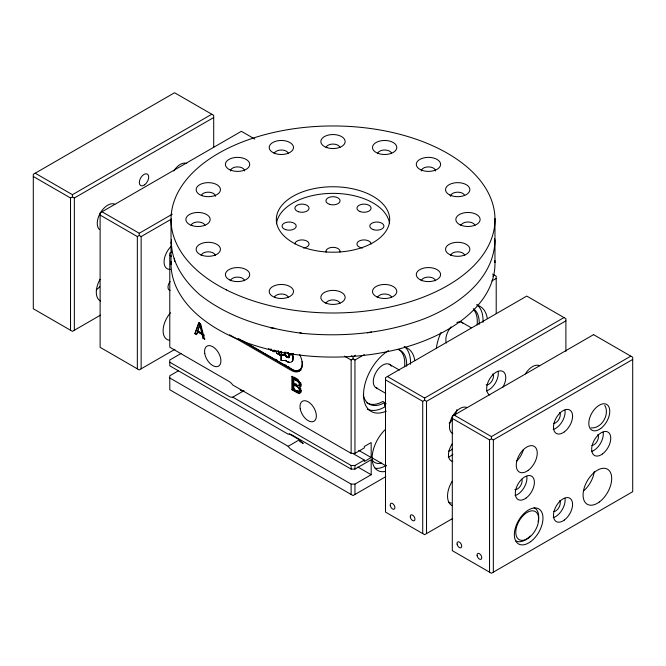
<?xml version="1.0" encoding="UTF-8"?>
<svg xmlns="http://www.w3.org/2000/svg" width="666" height="666" viewBox="0 0 666 666"><rect width="100%" height="100%" fill="white"/><g stroke="black" fill="none" stroke-linecap="round" stroke-linejoin="round"><path stroke-width="1" d="M285.781 360.606L281.085 360.414L281.085 355.344L285.115 355.145L286.954 357.376L289.036 357.575M281.177 355.294L281.085 360.414M293.09 353.921L293.09 353.455L292.998 353.971L289.044 353.837M293.182 358.083L292.774 360.156M289.535 356.302L289.593 355.502M289.519 356.493L289.61 355.611M285.123 353.355L285.314 352.838M494.58 238.561L494.971 240.551C493.747 279.545 458.075 305.036 425.099 318.456C385.939 333.35 343.398 337.362 301.856 333.3C265.501 328.505 228.871 317.807 199.75 294.697C183.966 280.769 170.305 261.38 171.512 239.502M284.723 352.397L284.723 354.021M292.857 359.898L293.082 356.751M197.544 330.752L200.166 324.117L202.322 332.95L201.84 333.225L197.544 330.752L198.027 330.469M204.47 339.244L200.649 323.818L198.743 322.71L194.922 333.733L196.353 334.565L197.785 331.46L202.556 334.215L203.513 338.145L204.945 338.969L203.038 338.42L202.081 334.49L197.311 331.735M197.153 333.341L197.785 331.46M198.385 329.412L198.743 328.355M199.101 327.297L199.459 326.232M199.817 325.175L200.166 324.117M194.922 333.733L199.217 322.436M292.874 360.106L292.582 360.639M284.848 352.089L284.59 353.854M289.485 356.959L288.936 357.634M292.782 360.348L292.332 361.072M288.478 356.943L289.019 355.386M288.736 356.66L288.961 355.045M292.557 360.805L292.049 361.447M285.464 352.481L285.647 352.347M288.686 356.793L288.27 357.043M291.625 361.854L291.084 362.171M35.206 173.193L72.436 194.688L211.78 114.236M33.3 176.498L70.521 197.993L72.436 196.886L72.436 194.688M72.436 196.886L74.342 197.993L213.694 117.541M102.023 211.771L139.244 233.258L172.294 214.177M100.108 215.076L137.338 236.563L139.244 235.464L139.244 233.258M139.244 235.464L141.15 236.563L171.562 219.014M171.695 251.998L169.788 253.097L169.788 347.219L228.962 381.385A9.182 5.303 60 0 1 232.784 385.023L351.132 453.346L354.953 453.346L364.31 447.952L364.31 446.52L371.178 442.549L371.178 457.542L364.31 461.505L364.31 460.073L353.371 453.762M100.524 315.126L72.436 331.352L33.3 308.758L33.3 174.292L174.559 92.741L213.694 115.335L213.694 147.477M196.353 334.565L196.828 334.282L195.396 333.458M174.933 349.317L139.244 369.921L100.108 347.327L100.108 212.87L241.375 131.31L254.803 139.069M202.081 334.49L202.556 334.215M203.038 338.42L203.513 338.145M181.144 353.446L169.788 359.998L169.788 365.842L288.145 434.174A9.182 5.303 60 0 1 291.958 434.948L351.132 469.114L354.953 469.114L371.178 459.74L371.178 474.733L354.953 484.099L351.132 484.099L291.958 449.933A9.182 5.303 60 0 1 288.145 446.295L169.788 377.963M178.288 370.854L169.788 375.766L169.788 389.76L353.047 495.562L385.772 476.665M270.654 349.717L269.988 349.325L270.562 349.767L270.654 349.234M271.27 350.174L274.117 351.715L271.27 350.174L271.27 349.267M276.889 353.421L280.261 355.261L276.889 353.421L275.566 350.582M281.085 355.344L285.115 355.145M289.485 355.444L289.494 354.995L289.502 355.561M292.923 356.46L292.632 354.87L292.774 355.761M285.348 360.223L286.322 361.03M169.788 362.204L228.962 396.37A9.182 5.303 60 0 0 232.784 397.144L244.047 390.642M301.107 383.799L301.024 386.28L299.359 387.279L300.791 390.351L300.549 392.465L299.833 393.181L297.685 393.065L291.958 389.76L291.958 376.531L292.432 376.257L292.432 389.485L299.359 393.198L301.024 392.191L301.265 390.076M293.39 379.046L293.864 378.771C296.07 380.103 300.89 381.66 299.592 385.173L297.927 385.606L293.39 382.992L293.39 379.046C295.596 380.378 300.416 381.934 299.117 385.447L298.401 385.331M293.39 382.992L293.864 382.709L293.864 378.771M293.39 384.673L293.864 384.399C296.262 385.706 300.99 387.445 299.592 391.084L297.927 391.516L293.39 388.894L293.39 384.673C295.787 385.98 300.516 387.72 299.117 391.358L298.759 391.308M293.39 388.894L294.514 388.994M291.958 389.76L292.432 389.485M351.298 355.686L353.047 356.693L355.552 355.244M492.632 276.107L494.305 275.141M351.132 453.346L351.132 359.998L353.047 358.899L353.047 356.693M353.047 358.899L354.953 359.998L364.369 354.562M491.933 280.919L496.212 278.446M288.145 446.295L299.4 439.793A9.182 5.303 60 0 0 303.221 443.431L299.625 441.358M387.404 376.531L424.625 398.027L563.977 317.565M385.497 379.836L422.719 401.332L424.625 400.224L424.625 398.027M424.625 400.224L426.54 401.332L565.892 320.879M232.784 397.144L351.132 465.476L354.953 465.476L364.31 460.073M454.22 415.109L491.441 436.596L630.794 356.144M452.306 418.415L489.535 439.901L491.441 438.802L491.441 436.596M491.441 438.802L493.348 439.901L632.7 359.449M452.722 518.464L424.625 534.69L385.497 512.096L385.497 377.63L526.756 296.079L565.892 318.673L565.892 351.398M285.88 352.231L286.155 352.189M367.416 332.908L371.387 331.959M288.195 357.059L287.304 357.009M288.478 357.809L286.505 357.167M290.293 362.371L288.42 362.237M287.945 357.134L287.121 356.926M281.543 354.395L284.773 354.212M289.402 355.053L292.632 354.87M299.359 387.279L300.549 386.555C301.923 381.377 295.654 378.33 291.958 376.531M289.56 362.387L288.153 362.146M270.562 327.814L275.641 328.488M591.142 427.88C601.581 428.846 610.123 414.194 604.753 405.361M299.866 332.742L301.856 333.3M288.245 362.096L286.497 361.28M287.304 356.918L286.663 356.626M287.97 361.988L285.955 360.88M492.557 274.134L496.212 276.24L496.212 313.611M460.989 321.878L471.178 327.755M389.227 364.202L399.375 370.063M169.788 255.303L171.47 256.268M344.422 356.127L351.132 359.998M375.599 387.504L385.739 393.365M367.274 409.165A36.447 21.046 -60 0 0 384.732 406.951L384.732 402.539L382.825 401.44A31.044 17.924 -60 0 1 366.933 402.755M268.548 348.609L269.555 349.192M275.374 359.24L277.073 360.223M284.707 364.627L286.405 365.609M288.095 366.591L289.793 367.565M242.116 340.484L247.744 343.731M248.543 344.197L263.803 353.005M264.61 353.471L292.724 369.697A15.385 8.883 60 0 0 300.949 370.113M238.32 338.511L291.766 369.372A14.852 8.575 60 0 0 302.156 361.521M229.537 334.765L291.383 370.471A15.385 8.883 60 0 0 301.282 368.839A15.385 8.883 60 0 0 299.608 354.429M293.864 377.081L294.58 377.497M295.296 377.913L296.012 378.321M296.728 378.738L298.16 379.562M295.812 383.832L296.462 384.207M297.103 390.492L297.752 390.867M371.661 457.592L386.23 466.009M358.716 450.341L371.178 457.542M242.924 391.425L240.226 389.868A9.182 5.303 60 0 0 243.173 390.751M357.825 467.024L371.178 474.733M289.252 433.932L299.4 439.793M287.121 356.818L286.58 356.551M287.304 352.63L287.995 353.147M286.33 357.018L285.015 355.194M286.588 356.418L286.155 356.127M287.562 352.847L288.686 354.52M286.497 356.335L285.381 354.512M288.07 352.614L288.952 353.896M288.228 352.797L288.669 353.405M287.978 353.296L288.644 354.404M286.172 355.977L285.506 354.87M278.13 350.749L280.261 355.261M278.038 350.807L280.17 355.319M300.549 382.442L300.791 382.958M300.549 388.07L300.791 388.586M275.657 350.524L276.981 353.371M285.364 354.803L285.223 353.829M288.869 354.695L288.911 355.328M281.502 354.27L281.393 353.504M171.029 242.499L171.57 244.38M285.248 354.454L285.215 353.721M281.393 353.912L281.318 353.155M203.796 334.34L204.179 335.88M199.692 324.392L201.84 333.225M292.957 356.052L293.082 357.809M281.219 353.213L281.094 351.457M281.152 352.863L281.094 351.29M174.242 258.333L174.725 261.397M494.971 218.506L494.971 262.595M493.348 439.901L493.348 572.161M489.535 439.901L489.535 572.161M426.54 401.332L426.54 533.583M422.719 401.332L422.719 533.583M354.953 359.998L354.953 453.346M354.953 465.476L354.953 469.114M354.953 484.099L354.953 494.455M351.132 465.476L351.132 469.114M351.132 484.099L351.132 494.455M293.864 384.399L293.864 388.619M274.117 349.908L274.017 351.765M271.362 349.217L271.362 350.125M270.562 349.292L270.562 349.767M171.029 220.454L171.029 264.544M141.15 236.563L141.15 368.822M137.338 236.563L137.338 368.822M74.342 197.993L74.342 330.244M70.521 197.993L70.521 330.244M170.346 269.389A14.852 8.575 -60 0 1 164.077 261.238A14.852 8.575 -60 0 1 171.428 246.087M170.088 290.526A6.635 3.829 -60 0 1 170.088 281.452M169.164 340.218A18.898 10.914 -60 0 1 163.128 329.936A18.898 10.914 -60 0 1 170.438 312.795M452.156 505.611A20.246 11.688 -60 0 1 452.156 481.285M525.374 373.926A14.852 8.575 -60 0 1 539.593 365.709M452.83 433.641A14.852 8.575 -60 0 1 452.222 416.866A14.852 8.575 -60 0 1 467.057 407.592M456.826 409.64A14.852 8.575 -60 0 1 454.87 415.567M452.322 419.738A14.852 8.575 -60 0 1 449.159 423.168M489.751 394.988A13.495 7.792 -60 0 1 489.368 379.412A13.495 7.792 -60 0 1 503.055 371.511A13.495 7.792 -60 0 1 502.68 387.52M452.813 461.513A13.495 7.792 -60 0 1 452.38 443.656M492.898 373.884A6.635 3.829 -60 0 1 491.949 381.002A6.635 3.829 -60 0 1 486.197 384.865M498.185 371.595A13.495 7.792 -60 0 1 486.421 390.884M452.472 448.851A6.635 3.829 -60 0 1 448.701 451.024M452.93 454.304A13.495 7.792 -60 0 1 448.243 457.009M451.29 503.071A18.898 10.914 -60 0 1 448.409 501.856M99.459 229.512A14.852 8.575 -60 0 1 100.641 212.462A14.852 8.575 -60 0 1 114.86 204.254M100.608 301.082A18.898 10.914 -60 0 1 100.083 279.279M173.826 171.02A13.495 7.792 -60 0 1 186.755 163.561M99.75 286.721A18.898 10.914 -60 0 1 96.22 289.918M523.326 449.675A14.852 8.575 -60 0 1 516.525 461.238M564.993 498.343A13.495 7.792 -60 0 1 553.238 517.624M559.706 500.624A6.635 3.829 -60 0 1 559.032 507.267A6.635 3.829 -60 0 1 553.696 511.638M559.706 412.462A6.635 3.829 -60 0 1 559.032 419.097A6.635 3.829 -60 0 1 553.696 423.468M564.993 410.173A13.495 7.792 -60 0 1 553.238 429.453M521.844 479.229A6.635 3.829 -60 0 1 520.288 486.163A6.635 3.829 -60 0 1 514.835 489.568M526.814 476.298A13.495 7.792 -60 0 1 515.059 495.587M603.171 432.217A13.495 7.792 -60 0 1 591.416 451.498M597.885 434.498A6.635 3.829 -60 0 1 597.211 441.142A6.635 3.829 -60 0 1 591.874 445.512M594.33 471.395A20.246 11.688 -60 0 1 583.716 490.825M534.074 507.775A18.898 10.914 -60 0 1 538.095 521.669M530.203 536.038A18.898 10.914 -60 0 1 515.526 540.642M398.093 349.367A31.044 17.924 -60 0 1 406.635 366.208M384.732 402.539A31.044 17.924 -60 0 1 363.278 394.963M404.245 346.486A36.447 21.046 -60 0 1 410.447 364.294M398.842 349.517A31.044 17.924 -60 0 1 404.587 366.833M386.188 403.654A36.447 21.046 -60 0 1 384.507 404.811M473.293 308.733A31.044 17.924 -60 0 1 479.179 324.325M476.781 304.612A36.447 21.046 -60 0 1 482.983 322.411M473.618 309.59A31.044 17.924 -60 0 1 477.122 324.958M385.522 471.395A26.998 15.584 -60 0 1 372.136 458.208A26.998 15.584 -60 0 1 385.323 429.512M404.462 347.019A36.447 21.046 -60 0 1 414.768 360.489M386.338 411.113A36.447 21.046 -60 0 1 363.569 393.448A36.447 21.046 -60 0 1 388.503 350.566M476.998 305.136A36.447 21.046 -60 0 1 487.304 318.606M436.397 348.002A36.447 21.046 -60 0 1 441 332.509M386.288 465.326A26.998 15.584 -60 0 1 375.058 468.24M381.743 463.02A21.595 12.471 -60 0 1 372.061 459.906M377.605 388.336A13.495 7.792 -60 0 1 376.448 371.57A13.495 7.792 -60 0 1 391.325 366.175M456.851 322.461A13.495 7.792 -60 0 1 463.086 323.276M446.337 342.998A13.495 7.792 -60 0 1 451.032 326.898M301.889 367.465A14.852 8.575 60 0 1 298.018 370.388M494.896 260.597A161.98 93.515 0 0 1 333.816 357.084A161.98 93.515 0 0 1 171.062 261.538M276.44 223.851A56.693 32.734 0 0 1 332.759 193.365A56.693 32.734 0 0 1 389.527 223.576M294.896 244.006A7.085 4.088 0 0 1 301.49 239.918A7.085 4.088 0 0 1 308.999 243.44A7.085 4.088 0 0 1 303.43 248.01M326.032 252.164A7.085 4.088 0 0 1 333 247.327A7.085 4.088 0 0 1 339.968 252.164M362.57 248.01A7.085 4.088 0 0 1 357.001 243.44A7.085 4.088 0 0 1 364.51 239.918A7.085 4.088 0 0 1 371.104 244.006M450.666 255.453A7.085 4.088 0 0 1 457.808 251.823A7.085 4.088 0 0 1 464.768 255.569M461.014 225.349A7.085 4.088 0 0 1 467.982 222.003A7.085 4.088 0 0 1 474.95 225.349M450.624 196.337A7.085 4.088 0 0 1 456.909 192.208A7.085 4.088 0 0 1 464.635 195.421M421.362 170.987A7.085 4.088 0 0 1 428.446 166.9A7.085 4.088 0 0 1 435.531 170.987M377.614 153.63A7.085 4.088 0 0 1 384.399 150.008A7.085 4.088 0 0 1 391.616 153.338M326.032 147.419A7.085 4.088 0 0 1 333 144.072A7.085 4.088 0 0 1 339.968 147.419M274.384 153.338A7.085 4.088 0 0 1 281.601 150.008A7.085 4.088 0 0 1 288.386 153.63M230.469 170.987A7.085 4.088 0 0 1 237.554 166.9A7.085 4.088 0 0 1 244.638 170.987M201.365 195.421A7.085 4.088 0 0 1 209.091 192.208A7.085 4.088 0 0 1 215.376 196.337M191.05 225.349A7.085 4.088 0 0 1 198.018 222.003A7.085 4.088 0 0 1 204.986 225.349M201.232 255.569A7.085 4.088 0 0 1 208.192 251.823A7.085 4.088 0 0 1 215.334 255.453M230.503 280.777A7.085 4.088 0 0 1 237.554 277.106A7.085 4.088 0 0 1 244.605 280.777M274.417 297.244A7.085 4.088 0 0 1 281.427 294.006A7.085 4.088 0 0 1 288.311 297.336M326.032 303.28A7.085 4.088 0 0 1 333 299.933A7.085 4.088 0 0 1 339.968 303.28M377.689 297.336A7.085 4.088 0 0 1 384.573 294.006A7.085 4.088 0 0 1 391.583 297.244M421.395 280.777A7.085 4.088 0 0 1 428.446 277.106A7.085 4.088 0 0 1 435.497 280.777M593.564 334.648L452.306 416.208L452.306 550.665L491.441 573.26L632.7 491.708L632.7 357.242L593.564 334.648M390.268 505.519A3.322 1.915 60 0 0 394.147 509.165A3.322 1.915 60 0 0 393.256 504.07A3.322 1.915 60 0 0 390.268 505.519M410.314 517.091A3.322 1.915 60 0 0 414.194 520.737A3.322 1.915 60 0 0 413.303 515.642A3.322 1.915 60 0 0 410.314 517.091M144.664 184.807A6.635 3.829 -60 0 0 147.719 174.342A6.635 3.829 -60 0 0 139.669 180.278A6.635 3.829 -60 0 0 144.664 184.807M457.084 544.097A3.322 1.915 60 0 0 460.964 547.735A3.322 1.915 60 0 0 460.073 542.64A3.322 1.915 60 0 0 457.084 544.097M477.122 555.669A3.322 1.915 60 0 0 481.002 559.307A3.322 1.915 60 0 0 480.111 554.212A3.322 1.915 60 0 0 477.122 555.669M530.627 541.658A20.246 11.688 -60 0 0 539.96 509.74A20.246 11.688 -60 0 0 515.401 527.855A20.246 11.688 -60 0 0 530.627 541.658M600.732 428.488A14.852 8.575 -60 0 0 607.575 405.078A14.852 8.575 -60 0 0 589.568 418.365A14.852 8.575 -60 0 0 600.732 428.488M528.196 470.363A14.852 8.575 -60 0 0 535.039 446.961A14.852 8.575 -60 0 0 517.024 460.248A14.852 8.575 -60 0 0 528.196 470.363M564.335 520.046A13.495 7.792 -60 0 0 570.554 498.767A13.495 7.792 -60 0 0 554.179 510.847A13.495 7.792 -60 0 0 564.335 520.046M564.335 431.876A13.495 7.792 -60 0 0 570.554 410.597A13.495 7.792 -60 0 0 554.179 422.677A13.495 7.792 -60 0 0 564.335 431.876M526.157 498.002A13.495 7.792 -60 0 0 532.375 476.731A13.495 7.792 -60 0 0 516 488.802A13.495 7.792 -60 0 0 526.157 498.002M602.514 453.921A13.495 7.792 -60 0 0 608.732 432.642A13.495 7.792 -60 0 0 592.357 444.722A13.495 7.792 -60 0 0 602.514 453.921M599.35 501.981A20.246 11.688 -60 0 0 608.682 470.071A20.246 11.688 -60 0 0 584.124 488.178A20.246 11.688 -60 0 0 599.35 501.981M528.804 537.787A16.2 9.349 -60 0 0 536.272 512.254A16.2 9.349 -60 0 0 516.625 526.739A16.2 9.349 -60 0 0 528.804 537.787M300.208 408.708A11.563 6.677 60 0 0 313.719 421.395A11.563 6.677 60 0 0 310.622 403.646A11.563 6.677 60 0 0 300.208 408.708M204.762 353.604A11.563 6.677 60 0 0 218.273 366.283A11.563 6.677 60 0 0 215.176 348.543A11.563 6.677 60 0 0 204.762 353.604M226.548 289.968A161.98 93.515 0 0 0 491.958 237.462A161.98 93.515 0 0 0 280.494 131.011A161.98 93.515 0 0 0 226.548 289.968M304.146 247.652A56.693 32.734 0 0 0 389.685 219.822A56.693 32.734 0 0 0 305.17 190.967A56.693 32.734 0 0 0 304.146 247.652M451.598 255.369A12.146 7.01 0 0 0 469.855 249.325A12.146 7.01 0 0 0 451.665 243.223A12.146 7.01 0 0 0 451.598 255.369M460.114 224.825A12.146 7.01 0 0 0 479.928 220.746A12.146 7.01 0 0 0 463.894 212.879A12.146 7.01 0 0 0 460.114 224.825M449.858 195.013A12.146 7.01 0 0 0 469.663 190.909A12.146 7.01 0 0 0 453.596 183.058A12.146 7.01 0 0 0 449.858 195.013M420.462 169.663A12.146 7.01 0 0 0 440.368 165.726A12.146 7.01 0 0 0 424.508 157.742A12.146 7.01 0 0 0 420.462 169.663M378.546 153.546A12.146 7.01 0 0 0 396.803 147.502A12.146 7.01 0 0 0 378.613 141.4A12.146 7.01 0 0 0 378.546 153.546M326.923 147.627A12.146 7.01 0 0 0 345.146 141.55A12.146 7.01 0 0 0 326.923 135.481A12.146 7.01 0 0 0 326.923 147.627M273.501 152.839A12.146 7.01 0 0 0 293.298 148.726A12.146 7.01 0 0 0 277.239 140.884A12.146 7.01 0 0 0 273.501 152.839M229.57 169.663A12.146 7.01 0 0 0 249.475 165.726A12.146 7.01 0 0 0 233.616 157.742A12.146 7.01 0 0 0 229.57 169.663M202.189 195.721A12.146 7.01 0 0 0 220.446 189.677A12.146 7.01 0 0 0 202.248 183.575A12.146 7.01 0 0 0 202.189 195.721M191.941 225.558A12.146 7.01 0 0 0 210.165 219.48A12.146 7.01 0 0 0 191.941 213.411A12.146 7.01 0 0 0 191.941 225.558M200.449 254.662A12.146 7.01 0 0 0 220.246 250.549A12.146 7.01 0 0 0 204.187 242.707A12.146 7.01 0 0 0 200.449 254.662M229.57 279.87A12.146 7.01 0 0 0 249.475 275.932A12.146 7.01 0 0 0 233.616 267.948A12.146 7.01 0 0 0 229.57 279.87M275.241 297.544A12.146 7.01 0 0 0 293.49 291.5A12.146 7.01 0 0 0 275.299 285.398A12.146 7.01 0 0 0 275.241 297.544M325.133 302.755A12.146 7.01 0 0 0 344.955 298.676A12.146 7.01 0 0 0 328.912 290.809A12.146 7.01 0 0 0 325.133 302.755M376.806 296.836A12.146 7.01 0 0 0 396.611 292.724A12.146 7.01 0 0 0 380.544 284.882A12.146 7.01 0 0 0 376.806 296.836M420.462 279.87A12.146 7.01 0 0 0 440.368 275.932A12.146 7.01 0 0 0 424.508 267.948A12.146 7.01 0 0 0 420.462 279.87M359.865 211.497A7.085 4.088 0 0 0 371.07 208.608A7.085 4.088 0 0 0 361.13 204.454A7.085 4.088 0 0 0 359.865 211.497M329.454 204.312A7.085 4.088 0 0 0 340.085 200.766A7.085 4.088 0 0 0 329.454 197.228A7.085 4.088 0 0 0 329.454 204.312M298.435 211.73A7.085 4.088 0 0 0 309.066 208.183A7.085 4.088 0 0 0 298.435 204.645A7.085 4.088 0 0 0 298.435 211.73M285.589 229.637A7.085 4.088 0 0 0 296.22 226.09A7.085 4.088 0 0 0 285.589 222.552A7.085 4.088 0 0 0 285.589 229.637M373.326 229.637A7.085 4.088 0 0 0 383.957 226.09A7.085 4.088 0 0 0 373.326 222.552A7.085 4.088 0 0 0 373.326 229.637"/></g></svg>
